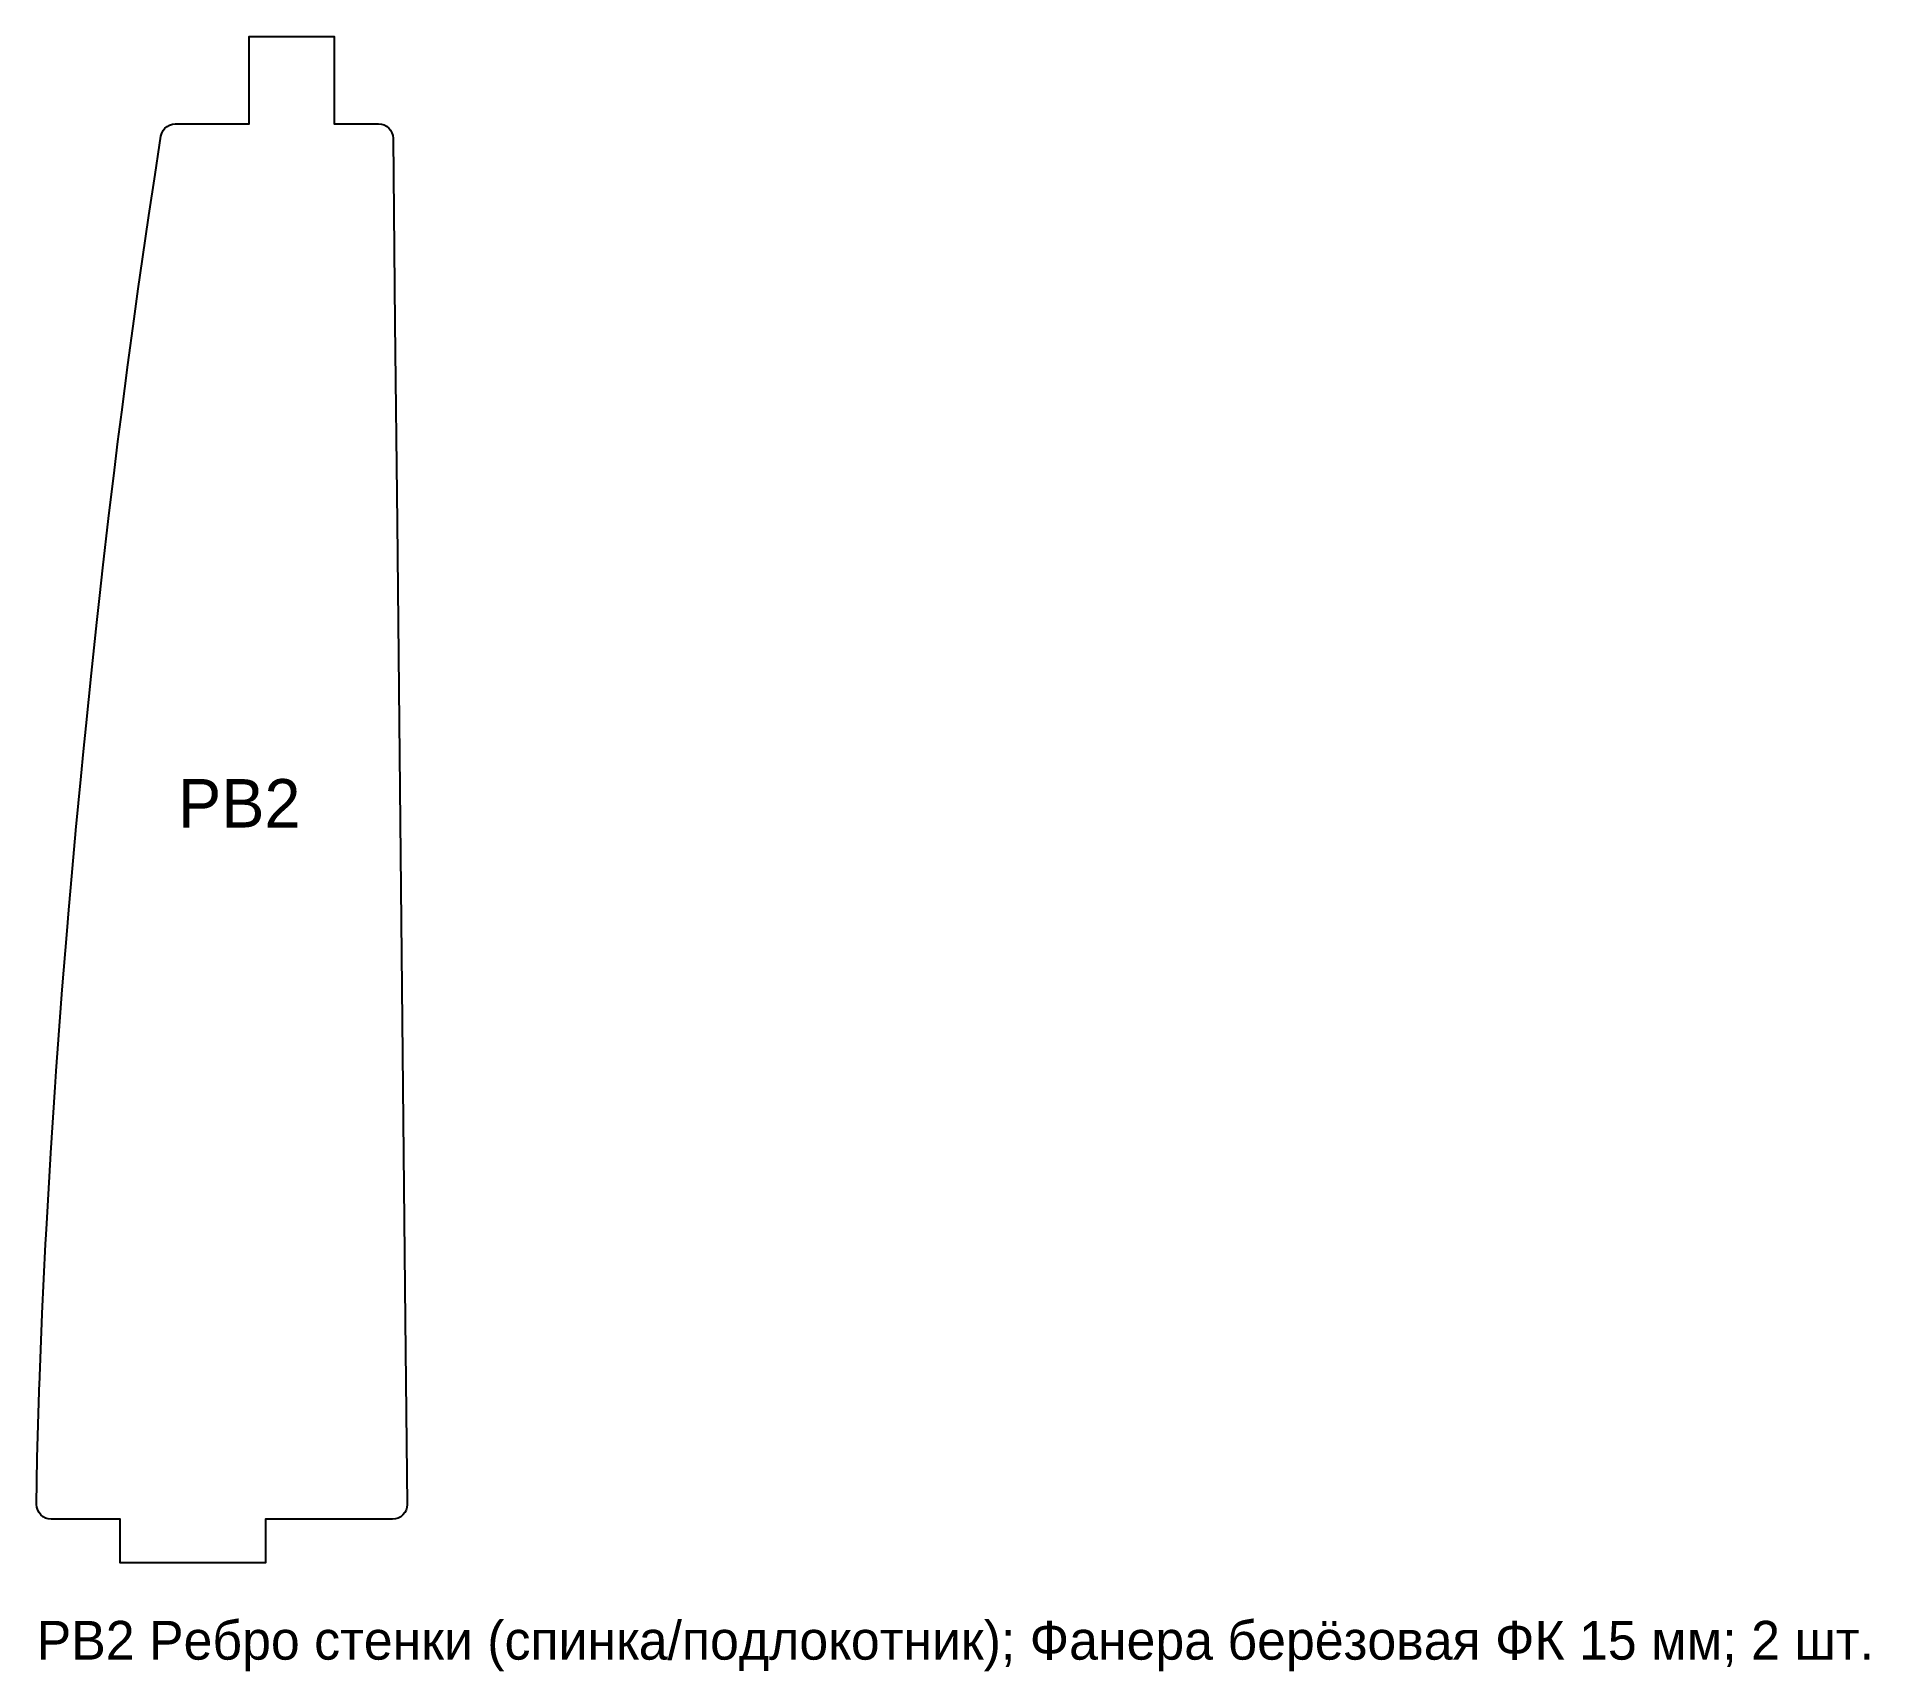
# Model space of a CAD drawing. Header units: millimetres. Extents: x 0 to 378, y -22 to 315.
import ezdxf
from ezdxf.enums import TextEntityAlignment as Align

# ---------------------------------------------------------------- set-up
doc = ezdxf.new("R2010")
doc.units = ezdxf.units.MM
doc.layers.add('CUT_OUT', color=7, linetype='Continuous')
doc.layers.add('TEXT', color=8, linetype='Continuous')

msp = doc.modelspace()

# ---------------------------------------------------------------- linework, layer by layer
at = {"layer": 'CUT_OUT'}
msp.add_lwpolyline([(1.84, 9.23), (1.32, 9.51), (0.86, 9.89), (0.49, 10.36), (0.22, 10.88), (0.05, 11.45), (0, 12.04), (0.14, 21.62), (0.14, 21.66), (0.52, 35.34), (0.54, 35.89), (0.54, 35.93), (0.57, 36.67), (1.15, 51.39), (1.15, 51.42), (1.86, 65.75), (1.95, 67.73), (1.96, 67.76), (2.09, 70.04), (2.93, 84.57), (2.93, 84.59), (3.83, 98.14), (4.05, 101.5), (4.05, 101.53), (4.32, 105.16), (5.3, 118.23), (5.3, 118.25), (6.3, 130.41), (6.66, 134.77), (6.66, 134.79), (7.07, 139.4), (8.12, 151.16), (8.12, 151.18), (9.19, 162.34), (9.67, 167.45), (9.68, 167.46), (10.21, 172.77), (11.31, 183.59), (11.31, 183.61), (12.44, 194.07), (13.04, 199.64), (13.04, 199.66), (13.69, 205.37), (14.85, 215.55), (14.86, 215.57), (16.07, 225.53), (16.78, 231.45), (16.79, 231.47), (17.56, 237.5), (18.83, 247.27), (18.83, 247.29), (20.13, 256.75), (20.97, 262.93), (20.97, 262.95), (21.85, 269.06), (23.15, 278.06), (23.15, 278.08), (24.44, 286.53), (25.36, 292.58), (25.36, 292.61), (25.66, 294.47), (25.81, 295.06), (26.08, 295.6), (26.45, 296.08), (26.91, 296.47), (27.44, 296.76), (28.02, 296.94), (28.62, 297), (43.86, 297), (43.86, 315), (61.42, 315), (61.42, 297), (70.57, 297), (71.15, 296.94), (71.71, 296.77), (72.23, 296.5), (72.68, 296.13), (73.05, 295.68), (73.33, 295.17), (73.51, 294.61), (73.57, 294.03), (73.96, 255.86), (74.39, 214.71), (74.81, 173.57), (75.23, 132.43), (75.65, 91.29), (76.08, 50.14), (76.47, 12.03), (76.41, 11.44), (76.25, 10.87), (75.97, 10.35), (75.6, 9.89), (75.14, 9.51), (74.62, 9.23), (74.06, 9.06), (73.47, 9), (47.24, 9), (47.24, 0), (17.24, 0), (17.24, 9), (3, 9), (2.41, 9.06), (1.84, 9.23)], close=True, dxfattribs=at)

# ---------------------------------------------------------------- texts
at = {"layer": 'TEXT'}
msp.add_text('РВ2', height=10, dxfattribs=at).set_placement((41.82, 156.76), align=Align.MIDDLE_CENTER)
msp.add_text('РВ2 Ребро стенки (спинка/подлокотник); Фанера берёзовая ФК 15 мм; 2 шт.', height=8, dxfattribs=at).set_placement((0, -20))

doc.saveas('drawing.dxf')
